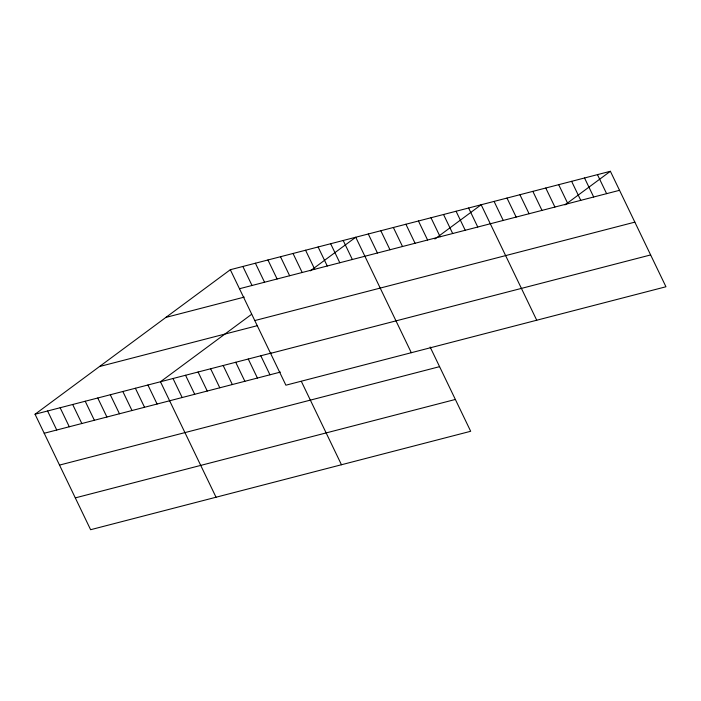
<?xml version="1.0" encoding="UTF-8"?>
<svg xmlns="http://www.w3.org/2000/svg" width="701" height="701" viewBox="0 0 701 701"><rect width="100%" height="100%" fill="white"/><g stroke="black" fill="none" stroke-linecap="round" stroke-linejoin="round"><path stroke-width="1.05" d="M430.116 347.004L470.678 431.281L90.622 529.711L35.05 414.238L230.322 269.719L610.378 171.289L665.95 286.762L285.894 385.191L230.322 269.719M251.633 314.285L160.468 381.756L216.039 497.228M310.298 270.866L355.74 237.236L411.312 352.708M434.892 238.997L481.158 204.753L536.729 320.226M564.936 204.92L610.378 171.289M239.47 288.733L619.526 190.313M165.883 317.404L244.263 297.11M254.787 320.567L634.852 222.138M99.489 366.544L257.311 325.676M35.05 414.238L271.252 353.067M270.577 353.357L650.633 254.936M44.207 433.262L280.409 372.091M59.524 465.087L439.58 366.658M75.305 497.885L455.361 399.456M597.454 174.637L606.61 193.651M584.529 177.984L593.686 196.999M571.613 181.331L580.761 200.346M558.688 184.67L567.845 203.693M545.764 188.017L554.92 207.04M532.848 191.364L541.996 210.388M519.923 194.712L529.08 213.735M506.998 198.059L516.155 217.082M494.082 201.406L503.23 220.429M468.618 208.004L477.767 227.019M456.071 211.246L465.227 230.27M443.531 214.497L452.688 233.521M430.992 217.748L440.14 236.763M418.444 220.99L427.601 240.014M405.905 224.241L415.062 243.265M393.366 227.492L402.514 246.507M380.818 230.734L389.975 249.758M368.279 233.985L377.436 253.008M343.192 240.478L352.349 259.501M330.653 243.729L339.81 262.752M318.114 246.98L327.262 266.003M305.566 250.222L314.723 269.245M293.027 253.473L302.184 272.496M280.488 256.724L289.644 275.747M267.948 259.975L277.097 278.989M255.401 263.217L264.557 282.24M301.351 381.405L341.466 464.754M242.861 266.468L252.018 285.491M260.807 355.775L269.955 374.798M248.259 359.017L257.416 378.041M235.72 362.268L244.877 381.291M223.181 365.519L232.329 384.542M210.633 368.77L219.79 387.784M198.094 372.012L207.251 391.035M185.555 375.263L194.703 394.286M173.007 378.514L182.164 397.528M147.929 385.007L157.085 404.03M135.389 388.258L144.537 407.272M122.841 391.5L131.998 410.523M110.302 394.751L119.459 413.774M97.763 398.002L106.911 417.016M85.215 401.244L94.372 420.267M72.676 404.495L81.833 423.518M60.137 407.745L69.285 426.76M47.589 410.988L56.746 430.011"/></g></svg>
